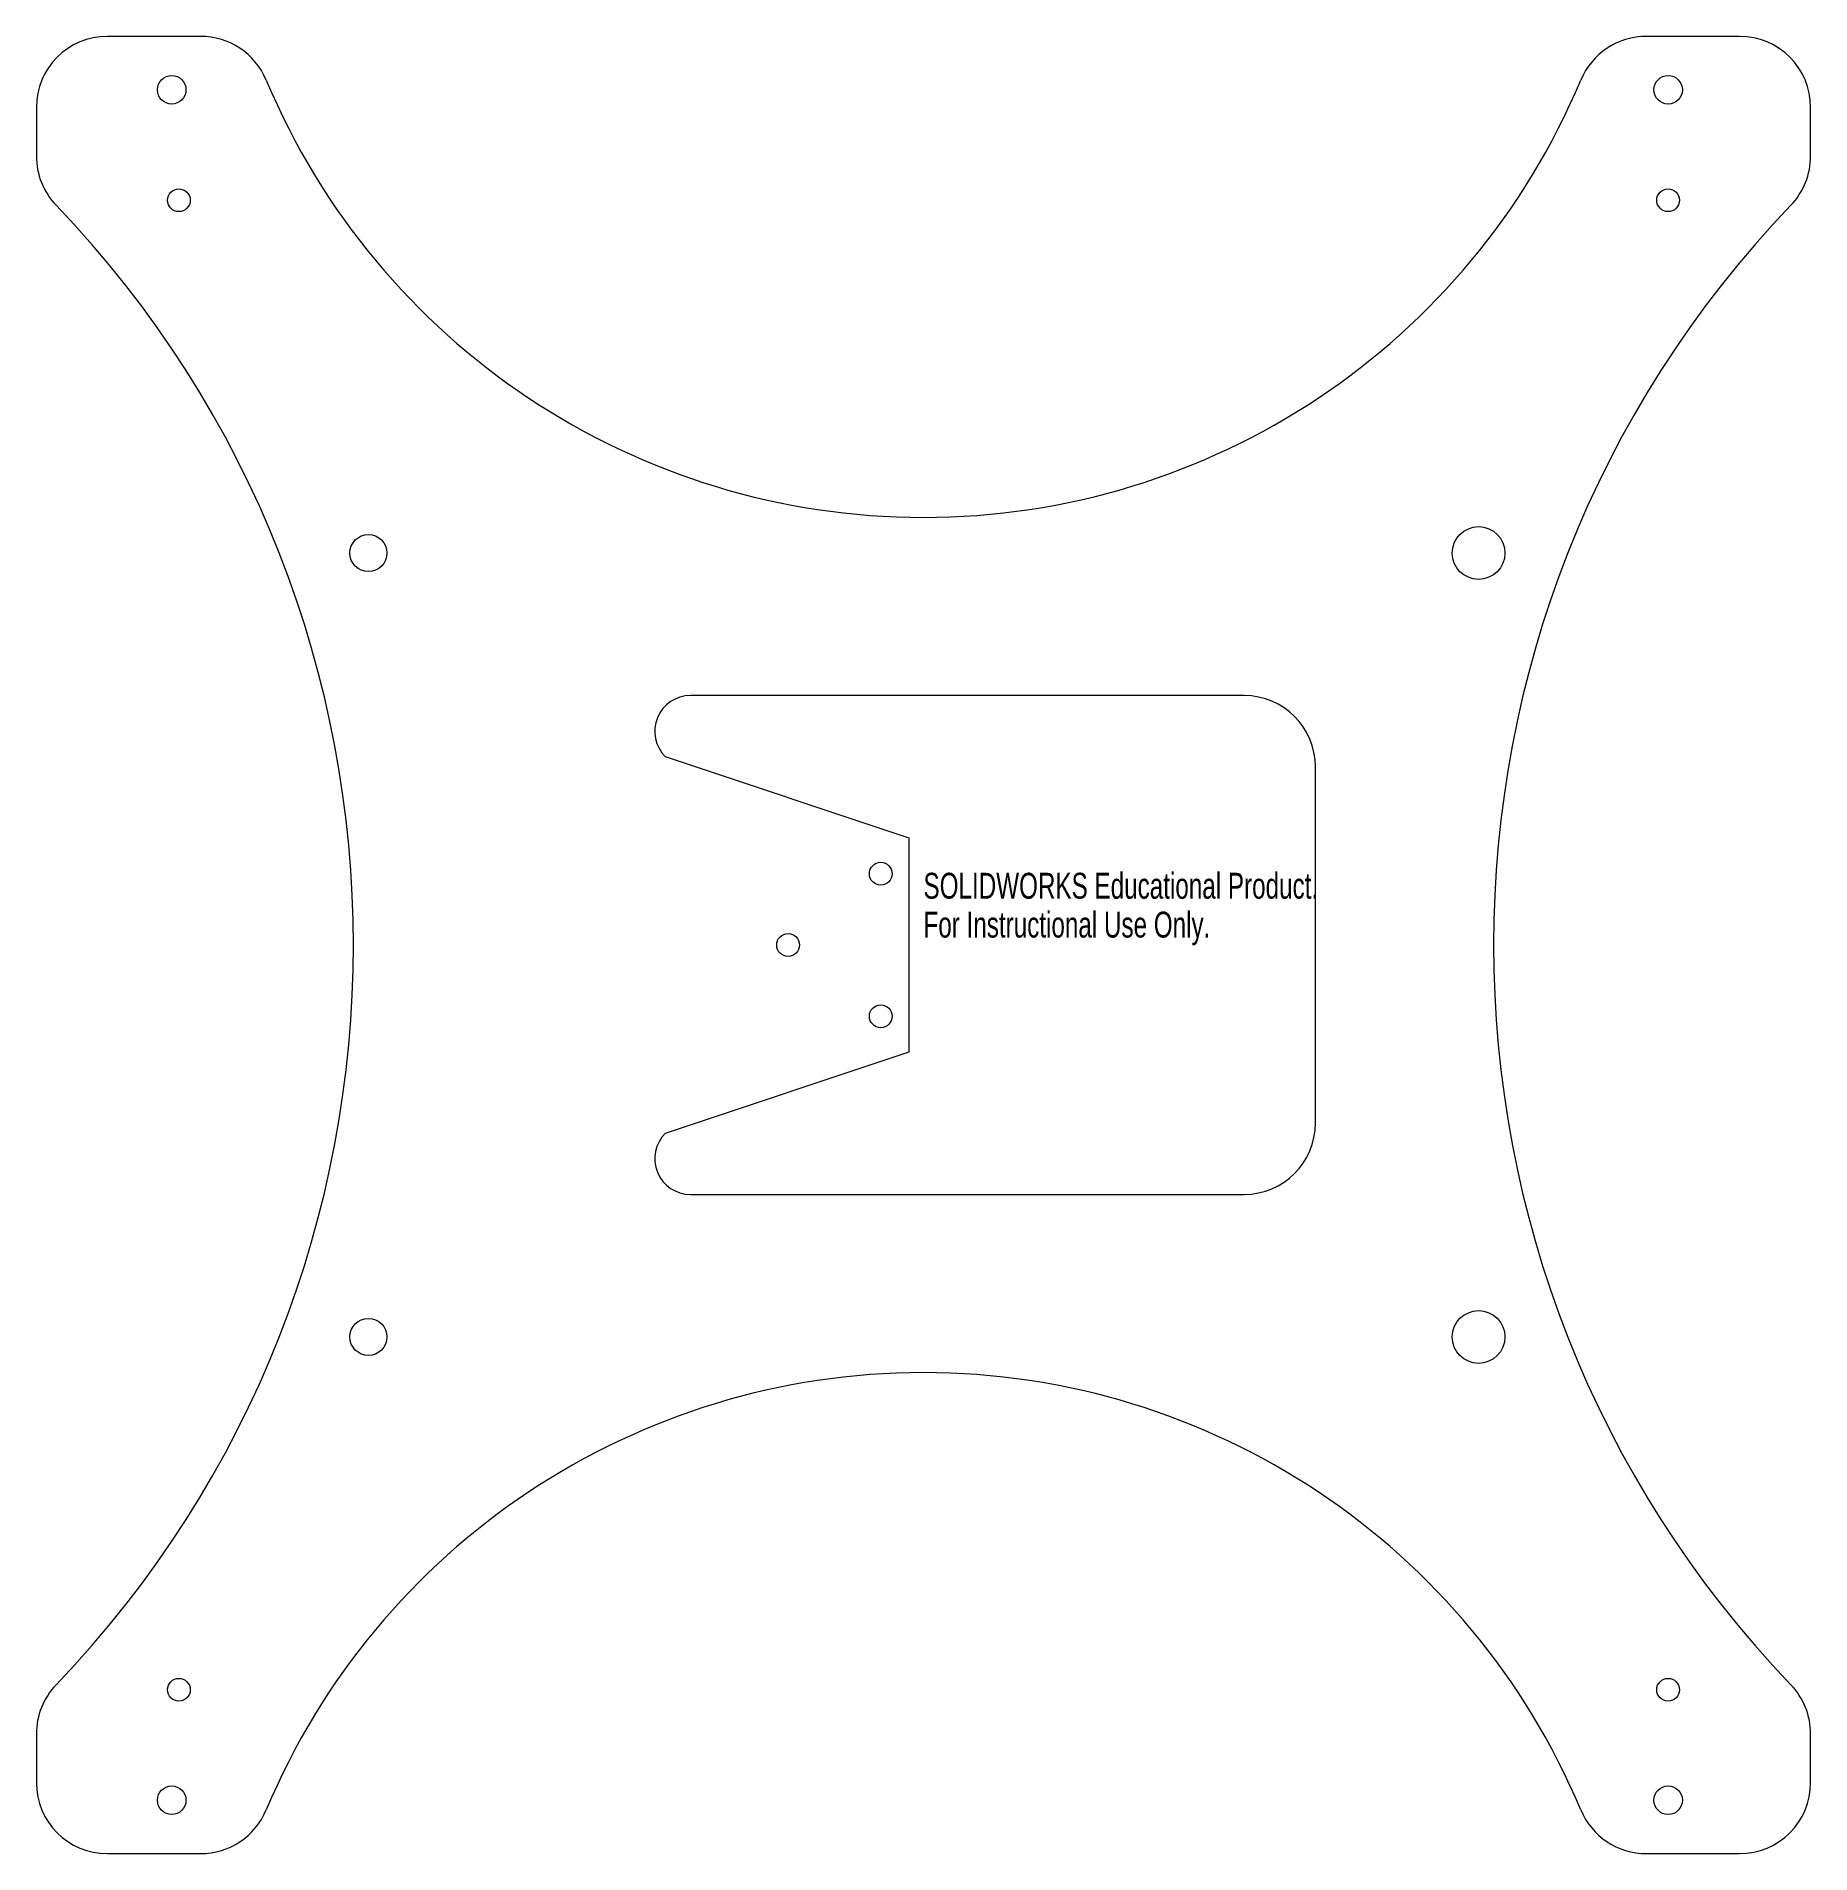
# Model space of a CAD drawing. Header units: millimetres. Extents: x -125 to 125, y -128 to 128.
import ezdxf

# ---------------------------------------------------------------- set-up
doc = ezdxf.new("R2010")
doc.units = ezdxf.units.MM
doc.layers.add('SLD-0', color=179, linetype='Continuous')
doc.styles.add('SLDTEXTSTYLE0', font='TXT', dxfattribs={"width": 0.7})

msp = doc.modelspace()

# ---------------------------------------------------------------- linework, layer by layer
at = {"layer": 'SLD-0', "color": 179, "linetype": 'Continuous', "lineweight": 18}
for p, q in [((-101.46, 127.5), (-114.5, 127.5)), ((114.5, 127.5), (101.46, 127.5)), ((-124.5, 117.5), (-124.5, 110.72)), ((124.5, 110.72), (124.5, 117.5)), ((45, 35), (-32.71, 35)), ((-2, 15), (-36.21, 26.42)), ((55, -25), (55, 25)), ((-2, -15), (-2, 15)), ((-36.21, -26.42), (-2, -15)), ((-32.71, -35), (45, -35)), ((-124.5, -110.72), (-124.5, -117.5)), ((124.5, -117.5), (124.5, -110.72)), ((-114.5, -127.5), (-101.46, -127.5)), ((101.46, -127.5), (114.5, -127.5))]:
    msp.add_line(p, q, dxfattribs=at)
for centre, radius in [((-105.5, 120), 2), ((104.5, 120), 2), ((-104.5, 104.5), 1.6), ((104.5, 104.5), 1.6), ((77.9, 55), 3.7), ((-77.9, 55), 2.6), ((-6, 10), 1.6), ((-19, 0), 1.6), ((-6, -10), 1.6), ((-77.9, -55), 2.6), ((77.9, -55), 3.7), ((-104.5, -104.5), 1.6), ((104.5, -104.5), 1.6), ((-105.5, -120), 2), ((104.5, -120), 2)]:
    msp.add_circle(centre, radius, dxfattribs=at)
for centre, radius, start, end in [((-101.46, 117.5), 10, 22.7284, 90), ((-114.5, 117.5), 10, 90, 180), ((101.46, 117.5), 10, 90, 157.2716), ((114.5, 117.5), 10, 0, 90), ((0, 160), 100, 202.7284, 337.2716), ((-114.5, 110.72), 10, 180, 223.7905), ((114.5, 110.72), 10, 316.2095, 0), ((-230, 0), 150, 316.2095, 43.7905), ((230, 0), 150, 136.2095, 223.7905), ((-32.71, 30), 5, 90, 225.7073), ((45, 25), 10, 0, 90), ((45, -25), 10, 270, 0), ((-32.71, -30), 5, 134.2927, 270), ((0, -160), 100, 22.7284, 157.2716), ((-114.5, -110.72), 10, 136.2095, 180), ((114.5, -110.72), 10, 0, 43.7905), ((-114.5, -117.5), 10, 180, 270), ((114.5, -117.5), 10, 270, 0), ((-101.46, -117.5), 10, 270, 337.2716), ((101.46, -117.5), 10, 202.7284, 270)]:
    msp.add_arc(centre, radius, start, end, dxfattribs=at)

# ---------------------------------------------------------------- texts
at = {"color": 7, "linetype": 'Continuous', "char_height": 3.633, "attachment_point": 1, "style": 'SLDTEXTSTYLE0'}
for s, insert in [('SOLIDWORKS Educational Product.', (0, 10.13)), ('For Instructional Use Only.', (0, 4.68))]:
    msp.add_mtext(s, dxfattribs=dict(at, insert=insert))

doc.saveas('drawing.dxf')
